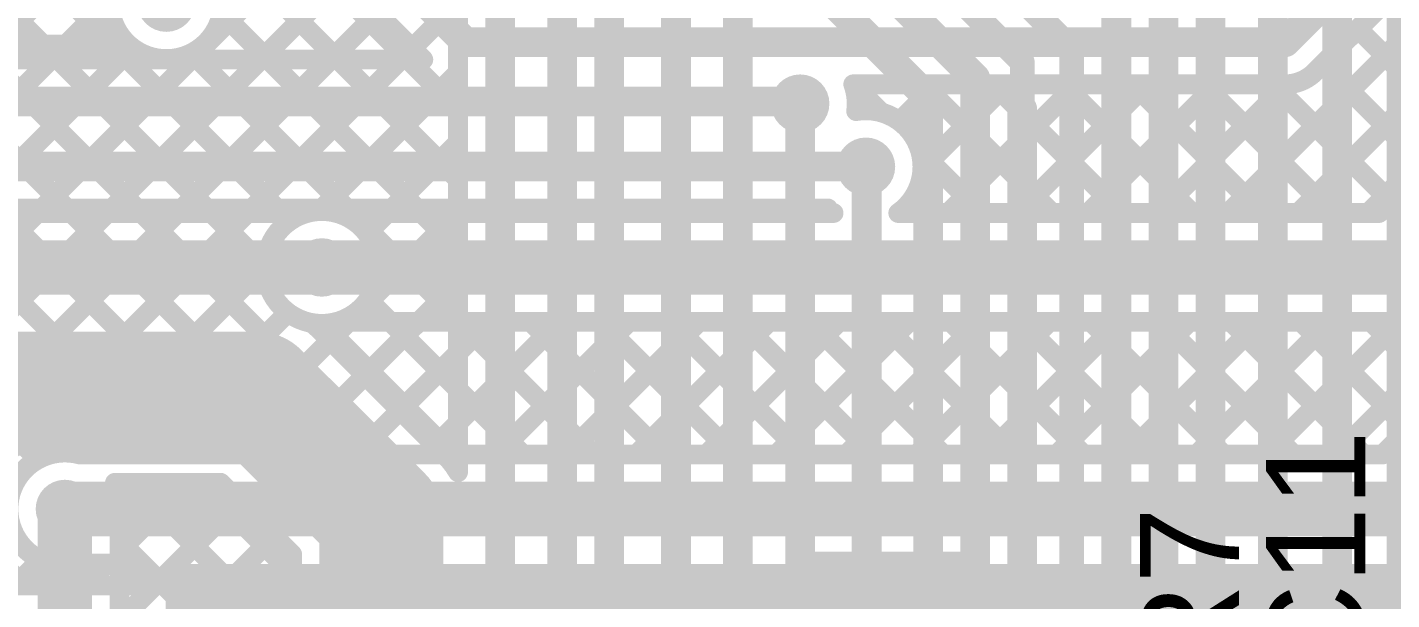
# Model space of a CAD drawing. Header units: millimetres. Extents: x 0 to 214, y 0 to 214.
# Drawn here: x 2.398 to 2.949, y 2.031 to 2.262 of the extents above; entities that cross this region are included whole.
import ezdxf

# ---------------------------------------------------------------- set-up
doc = ezdxf.new("R2010")
doc.units = ezdxf.units.MM
doc.header["$MEASUREMENT"] = 0
for name, color, linetype in [('BottomLayer', 5, 'Continuous'), ('BottomSolder', 6, 'Continuous'), ('TopLayer', 1, 'Continuous'), ('TopOverlay', 2, 'Continuous'), ('TopPaste', 8, 'Continuous'), ('TopSolder', 216, 'Continuous'), ('ViaHoleLayer', 16, 'Continuous')]:
    doc.layers.add(name, color=color, linetype=linetype)
doc.styles.add('Arial', font='', dxfattribs={"height": 0.2})
doc.styles.get('Arial').set_extended_font_data('Arial')

# ---------------------------------------------------------------- blocks, each defined once
blk = doc.blocks.new('RVT1E100M0405__303')
at = {"layer": 'TopLayer'}
for points in [[(-0.12205, 0.0315), (-0.01969, 0.0315), (-0.01969, -0.0315), (-0.12205, -0.0315)], [(0.01969, 0.0315), (0.12205, 0.0315), (0.12205, -0.0315), (0.01969, -0.0315)]]:
    blk.add_hatch(color=1, dxfattribs=at).paths.add_polyline_path(points)
at = {"layer": 'TopPaste'}
for points in [[(-0.12205, 0.0315), (-0.01969, 0.0315), (-0.01969, -0.0315), (-0.12205, -0.0315)], [(0.01969, 0.0315), (0.12205, 0.0315), (0.12205, -0.0315), (0.01969, -0.0315)]]:
    blk.add_hatch(color=8, dxfattribs=at).paths.add_polyline_path(points)
at = {"layer": 'TopSolder'}
for points in [[(-0.12605, 0.0355), (-0.01569, 0.0355), (-0.01569, -0.0355), (-0.12605, -0.0355)], [(0.01569, 0.0355), (0.12605, 0.0355), (0.12605, -0.0355), (0.01569, -0.0355)]]:
    blk.add_hatch(color=216, dxfattribs=at).paths.add_polyline_path(points)
at = {"layer": 'TopOverlay', "const_width": 0.005}
for points in [[(-0.037, 0.087), (-0.08325, 0.04075)], [(-0.037, 0.087), (0.085, 0.087)], [(0.085, 0.087), (0.085, 0.039)], [(-0.108, 0.065), (-0.108, 0.037)], [(-0.122, 0.051), (-0.094, 0.051)], [(-0.08325, 0.04075), (-0.08325, 0.035)], [(-0.08325, -0.035), (-0.08325, -0.04075)], [(-0.08325, -0.04075), (-0.037, -0.087)], [(0.085, -0.039), (0.085, -0.087)], [(-0.037, -0.087), (0.085, -0.087)]]:
    blk.add_lwpolyline(points, dxfattribs=at)
at = {"layer": 'TopOverlay', "const_width": 0.0025}
for points in [[(-0.03825, 0.087, 1), (-0.03575, 0.087, 1)], [(-0.03825, 0.087, 1), (-0.03575, 0.087, 1)], [(0.08375, 0.087, 1), (0.08625, 0.087, 1)], [(0.08375, 0.087, 1), (0.08625, 0.087, 1)], [(-0.10925, 0.065, 1), (-0.10675, 0.065, 1)], [(-0.12325, 0.051, 1), (-0.12075, 0.051, 1)], [(-0.09525, 0.051, 1), (-0.09275, 0.051, 1)], [(-0.10925, 0.037, 1), (-0.10675, 0.037, 1)], [(-0.0845, 0.04075, 1), (-0.082, 0.04075, 1)], [(-0.0845, 0.04075, 1), (-0.082, 0.04075, 1)], [(0.08375, 0.039, 1), (0.08625, 0.039, 1)], [(-0.0845, 0.035, 1), (-0.082, 0.035, 1)], [(-0.0845, -0.035, 1), (-0.082, -0.035, 1)], [(-0.0845, -0.04075, 1), (-0.082, -0.04075, 1)], [(-0.0845, -0.04075, 1), (-0.082, -0.04075, 1)], [(0.08375, -0.039, 1), (0.08625, -0.039, 1)], [(-0.03825, -0.087, 1), (-0.03575, -0.087, 1)], [(-0.03825, -0.087, 1), (-0.03575, -0.087, 1)], [(0.08375, -0.087, 1), (0.08625, -0.087, 1)], [(0.08375, -0.087, 1), (0.08625, -0.087, 1)]]:
    blk.add_lwpolyline(points, format="xyb", close=True, dxfattribs=at)

msp = doc.modelspace()

# ---------------------------------------------------------------- hatches: boundary and pattern name
at = {"layer": 'BottomLayer'}
h = msp.add_hatch(color=5, dxfattribs=at)
edge = h.paths.add_edge_path()
edge.add_arc((2.45419, 2.272), 0.01181, 0, 360)
h = msp.add_hatch(color=5, dxfattribs=at)
edge = h.paths.add_edge_path()
edge.add_arc((2.71014, 2.23119), 0.01181, 0, 360)
h = msp.add_hatch(color=5, dxfattribs=at)
edge = h.paths.add_edge_path()
edge.add_arc((2.7367, 2.2057), 0.01181, 0, 360)
h = msp.add_hatch(color=5, dxfattribs=at)
edge = h.paths.add_edge_path()
edge.add_arc((2.517, 2.165), 0.01181, 0, 360)
h = msp.add_hatch(color=5, dxfattribs=at)
edge = h.paths.add_edge_path()
edge.add_arc((2.41325, 2.06742), 0.01181, 0, 360)
at = {"layer": 'BottomSolder'}
h = msp.add_hatch(color=6, dxfattribs=at)
edge = h.paths.add_edge_path()
edge.add_arc((2.71014, 2.23119), 0.00991, 0, 360)
h = msp.add_hatch(color=6, dxfattribs=at)
edge = h.paths.add_edge_path()
edge.add_arc((2.7367, 2.2057), 0.00991, 0, 360)
h = msp.add_hatch(color=6, dxfattribs=at)
edge = h.paths.add_edge_path()
edge.add_arc((2.517, 2.165), 0.00991, 0, 360)
at = {"layer": 'TopLayer'}
h = msp.add_hatch(color=1, dxfattribs=at)
edge = h.paths.add_edge_path()
edge.add_arc((2.45419, 2.272), 0.01181, 0, 360)
h = msp.add_hatch(color=1, dxfattribs=at)
edge = h.paths.add_edge_path()
edge.add_arc((2.71014, 2.23119), 0.01181, 0, 360)
h = msp.add_hatch(color=1, dxfattribs=at)
edge = h.paths.add_edge_path()
edge.add_arc((2.7367, 2.2057), 0.01181, 0, 360)
h = msp.add_hatch(color=1, dxfattribs=at)
edge = h.paths.add_edge_path()
edge.add_arc((2.517, 2.165), 0.01181, 0, 360)
h = msp.add_hatch(color=1, dxfattribs=at)
edge = h.paths.add_edge_path()
edge.add_arc((2.41325, 2.06742), 0.01181, 0, 360)
msp.add_hatch(color=1, dxfattribs=at).paths.add_polyline_path([(2.45389, 1.94288), (2.98272, 1.94288), (2.98272, 2.04513), (2.45389, 2.04513)])
at = {"layer": 'TopSolder'}
h = msp.add_hatch(color=216, dxfattribs=at)
edge = h.paths.add_edge_path()
edge.add_arc((2.71014, 2.23119), 0.00991, 0, 360)
h = msp.add_hatch(color=216, dxfattribs=at)
edge = h.paths.add_edge_path()
edge.add_arc((2.7367, 2.2057), 0.00991, 0, 360)
h = msp.add_hatch(color=216, dxfattribs=at)
edge = h.paths.add_edge_path()
edge.add_arc((2.517, 2.165), 0.00991, 0, 360)
at = {"layer": 'ViaHoleLayer'}
h = msp.add_hatch(color=16, dxfattribs=at)
edge = h.paths.add_edge_path()
edge.add_arc((2.71014, 2.23119), 0.00591, 0, 360)
h = msp.add_hatch(color=16, dxfattribs=at)
edge = h.paths.add_edge_path()
edge.add_arc((2.7367, 2.2057), 0.00591, 0, 360)
h = msp.add_hatch(color=16, dxfattribs=at)
edge = h.paths.add_edge_path()
edge.add_arc((2.517, 2.165), 0.00591, 0, 360)
h = msp.add_hatch(color=16, dxfattribs=at)
edge = h.paths.add_edge_path()
edge.add_arc((2.41325, 2.06742), 0.00591, 0, 360)

# ---------------------------------------------------------------- linework, layer by layer
at = {"layer": 'BottomLayer'}
for points, const_width in [([(2.31728, 2.187), (2.74227, 2.61199)], 0.008), ([(2.17339, 2.51433), (2.50072, 2.187)], 0.008), ([(2.15925, 2.50018), (2.47243, 2.187)], 0.008), ([(2.14511, 2.48604), (2.44415, 2.187)], 0.008), ([(2.13097, 2.4719), (2.41587, 2.187)], 0.008), ([(2.953, 0.267), (2.953, 2.432)], 0.012), ([(2.614, 0.48203), (2.614, 2.38687)], 0.012), ([(2.40213, 2.187), (2.597, 2.38187)], 0.008), ([(2.633, 0.47403), (2.633, 2.379)], 0.012), ([(2.901, 0.241), (2.901, 2.371)], 0.012), ([(2.43042, 2.187), (2.597, 2.35358)], 0.008), ([(2.87581, 0.23019), (2.87581, 2.34919)], 0.012), ([(2.685, 0.47229), (2.685, 2.339)], 0.012), ([(2.927, 0.254), (2.927, 2.33819)], 0.012), ([(2.4587, 2.187), (2.597, 2.3253)], 0.008), ([(2.51759, 2.31155), (2.572, 2.25714)], 0.008), ([(2.50345, 2.29741), (2.572, 2.22886)], 0.008), ([(2.776, 2.297), (2.81981, 2.25319)], 0.01), ([(2.706, 2.28949), (2.76181, 2.23367)], 0.012), ([(2.732, 2.29036), (2.78081, 2.24154)], 0.012), ([(2.759, 2.28881), (2.79981, 2.248)], 0.01), ([(2.85681, 2.28923), (2.85681, 0.24181)], 0.012), ([(2.48931, 2.28326), (2.572, 2.20057)], 0.008), ([(2.589, 2.282), (2.589, 0.48503)], 0.012), ([(2.66, 0.47416), (2.66, 2.282)], 0.012), ([(2.34556, 2.187), (2.43139, 2.27283)], 0.008), ([(2.47659, 2.2677), (2.572, 2.17229)], 0.008), ([(2.48698, 2.187), (2.56975, 2.26976)], 0.008), ([(2.572, 2.0823), (2.572, 2.26679)], 0.008), ([(2.83781, 0.43307), (2.83781, 2.26886)], 0.012), ([(2.37385, 2.187), (2.44056, 2.25371)], 0.008), ([(2.4644, 2.2516), (2.572, 2.144)], 0.008), ([(2.81981, 0.44194), (2.81981, 2.25319)], 0.01), ([(2.79981, 2.229), (2.79981, 2.248)], 0.01), ([(2.51606, 2.18779), (2.572, 2.24373)], 0.008), ([(2.78081, 0.46062), (2.78081, 2.24154)], 0.012), ([(2.71014, 0.47057), (2.71014, 2.23119)], 0.012), ([(2.76181, 0.46849), (2.76181, 2.23367)], 0.012), ([(2.79981, 0.44881), (2.79981, 2.229)], 0.012), ([(2.53525, 2.17869), (2.572, 2.21545)], 0.008), ([(2.737, 2.2057), (2.737, 0.47055)], 0.012), ([(2.226, 2.187), (2.51097, 2.187)], 0.008), ([(2.52037, 2.13554), (2.572, 2.18716)], 0.008), ([(2.226, 2.165), (2.51656, 2.165)], 0.022), ([(2.53452, 2.12139), (2.572, 2.15888)], 0.008), ([(2.53573, 2.15198), (2.572, 2.11572)], 0.008), ([(2.5165, 2.13941), (2.56641, 2.0895)], 0.008), ([(2.51724, 2.14219), (2.572, 2.08743)], 0.008), ([(2.296, 2.114), (2.491, 2.114)], 0.05), ([(2.491, 2.114), (2.541, 2.064)], 0.05), ([(2.54866, 2.10725), (2.572, 2.13059)], 0.008), ([(2.5628, 2.09311), (2.572, 2.10231)], 0.008), ([(2.541, 1.745), (2.541, 2.064)], 0.05), ([(2.41325, 0.74628), (2.41325, 2.06742)], 0.022), ([(2.43346, 2.078), (2.47609, 2.078)], 0.008), ([(2.43525, 2.05041), (2.46284, 2.078)], 0.008), ([(2.44001, 2.078), (2.505, 2.01301)], 0.008), ([(2.4683, 2.078), (2.505, 2.0413)], 0.008), ([(2.47609, 2.078), (2.505, 2.04909)], 0.008), ([(2.43525, 2.02213), (2.48361, 2.07048)], 0.008), ([(2.43525, 0.74628), (2.43525, 2.0614)], 0.008), ([(2.43525, 1.99384), (2.49775, 2.05634)], 0.008), ([(2.43525, 2.05448), (2.505, 1.98473)], 0.008), ([(2.505, 1.76758), (2.505, 2.04909)], 0.008), ([(2.43525, 1.96556), (2.505, 2.03531)], 0.008)]:
    msp.add_lwpolyline(points, dxfattribs=dict(at, const_width=const_width))
at = {"layer": 'BottomLayer', "const_width": 0.008}
for points in [[(2.47698, 2.27093, -2.236399), (2.45272, 2.29476)], [(2.51097, 2.187, -0.494904), (2.53981, 2.165)], [(2.53981, 2.165, -0.46791), (2.51292, 2.14256)], [(2.51292, 2.14256, -0.03269), (2.51646, 2.13946)], [(2.51292, 2.14256, -0.033156), (2.5165, 2.13941)], [(2.56641, 2.0895, -0.063563), (2.572, 2.0823)], [(2.56646, 2.08946, -0.063096), (2.572, 2.0823)], [(2.43346, 2.078, -0.121103), (2.43606, 2.06742)], [(2.43606, 2.06742, -0.066963), (2.43525, 2.0614)]]:
    msp.add_lwpolyline(points, format="xyb", dxfattribs=at)
at = {"layer": 'BottomLayer'}
for points, const_width in [([(2.57, 2.25714, 1), (2.574, 2.25714, 1)], 0.004), ([(2.43856, 2.25371, 1), (2.44256, 2.25371, 1)], 0.004), ([(2.4624, 2.2516, 1), (2.4664, 2.2516, 1)], 0.004), ([(2.81731, 2.25319, 1), (2.82231, 2.25319, 1)], 0.005), ([(2.81731, 2.25319, 1), (2.82231, 2.25319, 1)], 0.005), ([(2.79731, 2.248, 1), (2.80231, 2.248, 1)], 0.005), ([(2.79731, 2.248, 1), (2.80231, 2.248, 1)], 0.005), ([(2.57, 2.24373, 1), (2.574, 2.24373, 1)], 0.004), ([(2.77781, 2.24154, 1), (2.78381, 2.24154, 1)], 0.006), ([(2.77781, 2.24154, 1), (2.78381, 2.24154, 1)], 0.006), ([(2.70714, 2.23119, 1), (2.71314, 2.23119, 1)], 0.006), ([(2.75881, 2.23367, 1), (2.76481, 2.23367, 1)], 0.006), ([(2.75881, 2.23367, 1), (2.76481, 2.23367, 1)], 0.006), ([(2.57, 2.22886, 1), (2.574, 2.22886, 1)], 0.004), ([(2.79681, 2.229, 1), (2.80281, 2.229, 1)], 0.006), ([(2.79731, 2.229, 1), (2.80231, 2.229, 1)], 0.005), ([(2.57, 2.21545, 1), (2.574, 2.21545, 1)], 0.004), ([(2.734, 2.2057, 1), (2.74, 2.2057, 1)], 0.006), ([(2.57, 2.20057, 1), (2.574, 2.20057, 1)], 0.004), ([(2.40013, 2.187, 1), (2.40413, 2.187, 1)], 0.004), ([(2.41387, 2.187, 1), (2.41787, 2.187, 1)], 0.004), ([(2.42842, 2.187, 1), (2.43242, 2.187, 1)], 0.004), ([(2.44215, 2.187, 1), (2.44615, 2.187, 1)], 0.004), ([(2.4567, 2.187, 1), (2.4607, 2.187, 1)], 0.004), ([(2.47043, 2.187, 1), (2.47443, 2.187, 1)], 0.004), ([(2.48498, 2.187, 1), (2.48898, 2.187, 1)], 0.004), ([(2.49872, 2.187, 1), (2.50272, 2.187, 1)], 0.004), ([(2.50897, 2.187, 1), (2.51297, 2.187, 1)], 0.004), ([(2.50897, 2.187, 1), (2.51297, 2.187, 1)], 0.004), ([(2.51406, 2.18779, 1), (2.51806, 2.18779, 1)], 0.004), ([(2.57, 2.18716, 1), (2.574, 2.18716, 1)], 0.004), ([(2.53324, 2.17869, 1), (2.53724, 2.17869, 1)], 0.004), ([(2.57, 2.17229, 1), (2.574, 2.17229, 1)], 0.004), ([(2.51106, 2.165, 1), (2.52206, 2.165, 1)], 0.011), ([(2.53781, 2.165, 1), (2.54181, 2.165, 1)], 0.004), ([(2.53781, 2.165, 1), (2.54181, 2.165, 1)], 0.004), ([(2.57, 2.15888, 1), (2.574, 2.15888, 1)], 0.004), ([(2.53373, 2.15198, 1), (2.53773, 2.15198, 1)], 0.004), ([(2.51092, 2.14256, 1), (2.51492, 2.14256, 1)], 0.004), ([(2.51092, 2.14256, 1), (2.51492, 2.14256, 1)], 0.004), ([(2.51092, 2.14256, 1), (2.51492, 2.14256, 1)], 0.004), ([(2.51446, 2.13946, 1), (2.51846, 2.13946, 1)], 0.004), ([(2.5145, 2.13941, 1), (2.5185, 2.13941, 1)], 0.004), ([(2.5145, 2.13941, 1), (2.5185, 2.13941, 1)], 0.004), ([(2.51524, 2.14219, 1), (2.51924, 2.14219, 1)], 0.004), ([(2.57, 2.144, 1), (2.574, 2.144, 1)], 0.004), ([(2.4785, 2.114, 1), (2.5035, 2.114, 1)], 0.025), ([(2.4785, 2.114, 1), (2.5035, 2.114, 1)], 0.025), ([(2.51837, 2.13554, 1), (2.52237, 2.13554, 1)], 0.004), ([(2.57, 2.13059, 1), (2.574, 2.13059, 1)], 0.004), ([(2.53252, 2.12139, 1), (2.53652, 2.12139, 1)], 0.004), ([(2.57, 2.11572, 1), (2.574, 2.11572, 1)], 0.004), ([(2.54666, 2.10725, 1), (2.55066, 2.10725, 1)], 0.004), ([(2.57, 2.10231, 1), (2.574, 2.10231, 1)], 0.004), ([(2.5608, 2.09311, 1), (2.5648, 2.09311, 1)], 0.004), ([(2.5285, 2.064, 1), (2.5535, 2.064, 1)], 0.025), ([(2.5285, 2.064, 1), (2.5535, 2.064, 1)], 0.025), ([(2.56441, 2.0895, 1), (2.56841, 2.0895, 1)], 0.004), ([(2.56441, 2.0895, 1), (2.56841, 2.0895, 1)], 0.004), ([(2.56446, 2.08946, 1), (2.56846, 2.08946, 1)], 0.004), ([(2.57, 2.08743, 1), (2.574, 2.08743, 1)], 0.004), ([(2.57, 2.0823, 1), (2.574, 2.0823, 1)], 0.004), ([(2.57, 2.0823, 1), (2.574, 2.0823, 1)], 0.004), ([(2.57, 2.0823, 1), (2.574, 2.0823, 1)], 0.004), ([(2.40775, 2.06742, 1), (2.41875, 2.06742, 1)], 0.011), ([(2.43146, 2.078, 1), (2.43546, 2.078, 1)], 0.004), ([(2.43146, 2.078, 1), (2.43546, 2.078, 1)], 0.004), ([(2.43801, 2.078, 1), (2.44201, 2.078, 1)], 0.004), ([(2.46084, 2.078, 1), (2.46484, 2.078, 1)], 0.004), ([(2.4663, 2.078, 1), (2.4703, 2.078, 1)], 0.004), ([(2.47409, 2.078, 1), (2.47809, 2.078, 1)], 0.004), ([(2.47409, 2.078, 1), (2.47809, 2.078, 1)], 0.004), ([(2.48161, 2.07048, 1), (2.48561, 2.07048, 1)], 0.004), ([(2.43406, 2.06742, 1), (2.43806, 2.06742, 1)], 0.004), ([(2.43406, 2.06742, 1), (2.43806, 2.06742, 1)], 0.004), ([(2.43325, 2.0614, 1), (2.43725, 2.0614, 1)], 0.004), ([(2.43325, 2.0614, 1), (2.43725, 2.0614, 1)], 0.004), ([(2.43325, 2.05448, 1), (2.43725, 2.05448, 1)], 0.004), ([(2.49575, 2.05634, 1), (2.49975, 2.05634, 1)], 0.004), ([(2.43325, 2.05041, 1), (2.43725, 2.05041, 1)], 0.004), ([(2.503, 2.04909, 1), (2.507, 2.04909, 1)], 0.004), ([(2.503, 2.04909, 1), (2.507, 2.04909, 1)], 0.004), ([(2.503, 2.0413, 1), (2.507, 2.0413, 1)], 0.004), ([(2.503, 2.03531, 1), (2.507, 2.03531, 1)], 0.004)]:
    msp.add_lwpolyline(points, format="xyb", close=True, dxfattribs=dict(at, const_width=const_width))
at = {"layer": 'TopLayer'}
for points, const_width in [([(2.92681, 2.08942), (3.17638, 2.33899)], 0.008), ([(2.94531, 2.08942), (3.17518, 2.31929)], 0.008), ([(2.95442, 2.06742), (3.195, 2.308)], 0.022), ([(2.524, 2.307), (2.575, 2.256)], 0.012), ([(2.906, 2.256), (2.95162, 2.30162)], 0.012), ([(2.88296, 2.187), (2.992, 2.29603)], 0.008), ([(2.46413, 2.249), (2.50513, 2.29)], 0.008), ([(2.48257, 2.29), (2.52357, 2.249)], 0.008), ([(2.51086, 2.29), (2.55186, 2.249)], 0.008), ([(2.51696, 2.29), (2.55796, 2.249)], 0.008), ([(2.91804, 2.244), (2.96362, 2.28958)], 0.008), ([(2.49242, 2.249), (2.52519, 2.28177)], 0.008), ([(2.47659, 2.2677), (2.49529, 2.249)], 0.008), ([(2.5207, 2.249), (2.53933, 2.26763)], 0.008), ([(2.91125, 2.187), (2.992, 2.26775)], 0.008), ([(2.93544, 2.2614), (2.97686, 2.21997)], 0.008), ([(1.43321, 2.255), (2.43898, 2.255)], 0.008), ([(2.40443, 2.255), (2.41043, 2.249)], 0.008), ([(2.40756, 2.249), (2.41356, 2.255)], 0.008), ([(2.43272, 2.255), (2.43872, 2.249)], 0.008), ([(2.575, 2.256), (2.906, 2.256)], 0.012), ([(2.43585, 2.249), (2.44056, 2.25371)], 0.008), ([(2.4644, 2.2516), (2.467, 2.249)], 0.008), ([(2.54898, 2.249), (2.55347, 2.25349)], 0.008), ([(2.04021, 2.249), (2.55796, 2.249)], 0.008), ([(2.9213, 2.24725), (2.96272, 2.20583)], 0.008), ([(2.73158, 2.239), (2.906, 2.239)], 0.008), ([(2.73158, 2.23898), (2.74292, 2.22765)], 0.008), ([(2.73268, 2.23471), (2.73697, 2.239)], 0.008), ([(2.75028, 2.22402), (2.76526, 2.239)], 0.008), ([(2.7595, 2.20495), (2.79354, 2.239)], 0.008), ([(2.75985, 2.239), (2.81185, 2.187)], 0.008), ([(2.76983, 2.187), (2.82183, 2.239)], 0.008), ([(2.78813, 2.239), (2.84013, 2.187)], 0.008), ([(2.79811, 2.187), (2.85011, 2.239)], 0.008), ([(2.81641, 2.239), (2.86841, 2.187)], 0.008), ([(2.8264, 2.187), (2.8784, 2.239)], 0.008), ([(2.8447, 2.239), (2.8967, 2.187)], 0.008), ([(2.85468, 2.187), (2.90669, 2.23901)], 0.008), ([(2.87298, 2.239), (2.92498, 2.187)], 0.008), ([(2.90127, 2.239), (2.94858, 2.19169)], 0.008), ([(2.93953, 2.187), (2.992, 2.23947)], 0.008), ([(2.025, 2.232), (2.70933, 2.232)], 0.012), ([(2.70933, 2.232), (2.71014, 2.23119)], 0.012), ([(2.94389, 2.187), (2.992, 2.23511)], 0.008), ([(2.953, 2.165), (3.014, 2.226)], 0.022), ([(2.75865, 2.21192), (2.78356, 2.187)], 0.008), ([(1.98815, 2.20585), (2.73655, 2.20585)], 0.012), ([(2.11369, 2.18885), (2.72132, 2.18885)], 0.008), ([(2.24431, 2.18885), (2.39662, 2.03654)], 0.008), ([(2.2798, 2.06467), (2.40398, 2.18885)], 0.008), ([(2.2798, 2.03638), (2.43227, 2.18885)], 0.008), ([(2.2798, 2.0081), (2.46055, 2.18885)], 0.008), ([(2.30088, 2.18885), (2.4023, 2.08743)], 0.008), ([(2.32916, 2.18885), (2.42859, 2.08942)], 0.008), ([(2.33652, 2.03654), (2.48883, 2.18885)], 0.008), ([(2.35745, 2.18885), (2.45687, 2.08942)], 0.008), ([(2.38573, 2.18885), (2.48516, 2.08942)], 0.008), ([(2.41402, 2.18885), (2.51344, 2.08942)], 0.008), ([(2.4423, 2.18885), (2.54173, 2.08942)], 0.008), ([(2.47058, 2.18885), (2.49419, 2.16524)], 0.008), ([(2.49887, 2.18885), (2.50398, 2.18373)], 0.008), ([(2.75277, 2.18951), (2.75528, 2.187)], 0.008), ([(2.52303, 2.187), (2.72363, 2.187)], 0.008), ([(2.74976, 2.187), (2.94389, 2.187)], 0.008), ([(2.517, 2.165), (2.953, 2.165)], 0.022), ([(2.418, 2.08974), (2.49421, 2.16594)], 0.008), ([(2.44598, 2.08942), (2.50331, 2.14676)], 0.008), ([(2.47426, 2.08942), (2.52784, 2.143)], 0.008), ([(2.50255, 2.08942), (2.55612, 2.143)], 0.008), ([(2.51724, 2.14219), (2.57001, 2.08942)], 0.008), ([(2.52303, 2.143), (2.953, 2.143)], 0.008), ([(2.53083, 2.08942), (2.58441, 2.143)], 0.008), ([(2.54472, 2.143), (2.59829, 2.08942)], 0.008), ([(2.55912, 2.08942), (2.61269, 2.143)], 0.008), ([(2.573, 2.143), (2.62658, 2.08942)], 0.008), ([(2.5874, 2.08942), (2.64097, 2.143)], 0.008), ([(2.60129, 2.143), (2.65486, 2.08942)], 0.008), ([(2.61568, 2.08942), (2.66926, 2.143)], 0.008), ([(2.62957, 2.143), (2.68315, 2.08942)], 0.008), ([(2.64397, 2.08942), (2.69754, 2.143)], 0.008), ([(2.65786, 2.143), (2.71143, 2.08942)], 0.008), ([(2.67225, 2.08942), (2.72583, 2.143)], 0.008), ([(2.68614, 2.143), (2.73972, 2.08942)], 0.008), ([(2.70054, 2.08942), (2.75411, 2.143)], 0.008), ([(2.71442, 2.143), (2.768, 2.08942)], 0.008), ([(2.72882, 2.08942), (2.7824, 2.143)], 0.008), ([(2.74271, 2.143), (2.79628, 2.08942)], 0.008), ([(2.75711, 2.08942), (2.81068, 2.143)], 0.008), ([(2.77099, 2.143), (2.82457, 2.08942)], 0.008), ([(2.78539, 2.08942), (2.83896, 2.143)], 0.008), ([(2.79928, 2.143), (2.85285, 2.08942)], 0.008), ([(2.81367, 2.08942), (2.86725, 2.143)], 0.008), ([(2.82756, 2.143), (2.88114, 2.08942)], 0.008), ([(2.84196, 2.08942), (2.89553, 2.143)], 0.008), ([(2.85585, 2.143), (2.90942, 2.08942)], 0.008), ([(2.87024, 2.08942), (2.92382, 2.143)], 0.008), ([(2.88413, 2.143), (2.93771, 2.08942)], 0.008), ([(2.89853, 2.08942), (2.9521, 2.143)], 0.008), ([(2.91241, 2.143), (2.95565, 2.09976)], 0.008), ([(2.9407, 2.143), (2.96979, 2.11391)], 0.008), ([(2.41928, 2.08942), (2.94531, 2.08942)], 0.008), ([(2.41325, 2.06742), (2.95442, 2.06742)], 0.022), ([(2.39309, 2.03654), (2.4034, 2.04685)], 0.008), ([(2.41659, 2.04486), (2.42491, 2.03654)], 0.008), ([(2.41928, 2.04542), (2.44289, 2.04542)], 0.008), ([(2.42137, 2.03654), (2.43026, 2.04542)], 0.008), ([(2.44289, 2.03654), (2.44289, 2.04542)], 0.008), ([(2.33496, 2.03654), (2.44289, 2.03654)], 0.008)]:
    msp.add_lwpolyline(points, dxfattribs=dict(at, const_width=const_width))
at = {"layer": 'TopLayer', "const_width": 0.008}
for points in [[(2.477, 2.272, -0.648286), (2.43898, 2.255)], [(2.91804, 2.244, -0.199327), (2.906, 2.239)], [(2.91802, 2.24398, -0.198912), (2.906, 2.239)], [(2.73158, 2.239, -0.087597), (2.73295, 2.23119)], [(2.73295, 2.23119, -0.033242), (2.73275, 2.22817)], [(2.73275, 2.22817, -0.46609), (2.75951, 2.2057)], [(2.75951, 2.2057, -0.24496), (2.74976, 2.187)], [(2.52303, 2.143, -1.310882), (2.52303, 2.187)], [(2.9686, 2.14948, -0.199566), (2.953, 2.143)], [(2.96856, 2.14944, -0.198912), (2.953, 2.143)], [(2.41928, 2.04542, -1.310882), (2.41928, 2.08942)]]:
    msp.add_lwpolyline(points, format="xyb", dxfattribs=at)
at = {"layer": 'TopLayer'}
for points, const_width in [([(2.93344, 2.2614, 1), (2.93744, 2.2614, 1)], 0.004), ([(2.40243, 2.255, 1), (2.40643, 2.255, 1)], 0.004), ([(2.41156, 2.255, 1), (2.41556, 2.255, 1)], 0.004), ([(2.43072, 2.255, 1), (2.43472, 2.255, 1)], 0.004), ([(2.43698, 2.255, 1), (2.44098, 2.255, 1)], 0.004), ([(2.43698, 2.255, 1), (2.44098, 2.255, 1)], 0.004), ([(2.572, 2.256, 1), (2.578, 2.256, 1)], 0.006), ([(2.572, 2.256, 1), (2.578, 2.256, 1)], 0.006), ([(2.903, 2.256, 1), (2.909, 2.256, 1)], 0.006), ([(2.903, 2.256, 1), (2.909, 2.256, 1)], 0.006), ([(2.43856, 2.25371, 1), (2.44256, 2.25371, 1)], 0.004), ([(2.4624, 2.2516, 1), (2.4664, 2.2516, 1)], 0.004), ([(2.55147, 2.25349, 1), (2.55547, 2.25349, 1)], 0.004), ([(2.40556, 2.249, 1), (2.40956, 2.249, 1)], 0.004), ([(2.40843, 2.249, 1), (2.41243, 2.249, 1)], 0.004), ([(2.43385, 2.249, 1), (2.43785, 2.249, 1)], 0.004), ([(2.43672, 2.249, 1), (2.44072, 2.249, 1)], 0.004), ([(2.46213, 2.249, 1), (2.46613, 2.249, 1)], 0.004), ([(2.465, 2.249, 1), (2.469, 2.249, 1)], 0.004), ([(2.49042, 2.249, 1), (2.49442, 2.249, 1)], 0.004), ([(2.49329, 2.249, 1), (2.49729, 2.249, 1)], 0.004), ([(2.5187, 2.249, 1), (2.5227, 2.249, 1)], 0.004), ([(2.52157, 2.249, 1), (2.52557, 2.249, 1)], 0.004), ([(2.54698, 2.249, 1), (2.55098, 2.249, 1)], 0.004), ([(2.54986, 2.249, 1), (2.55386, 2.249, 1)], 0.004), ([(2.55596, 2.249, 1), (2.55996, 2.249, 1)], 0.004), ([(2.55596, 2.249, 1), (2.55996, 2.249, 1)], 0.004), ([(2.91602, 2.24398, 1), (2.92002, 2.24398, 1)], 0.004), ([(2.91604, 2.244, 1), (2.92004, 2.244, 1)], 0.004), ([(2.91604, 2.244, 1), (2.92004, 2.244, 1)], 0.004), ([(2.9193, 2.24725, 1), (2.9233, 2.24725, 1)], 0.004), ([(2.72958, 2.239, 1), (2.73358, 2.239, 1)], 0.004), ([(2.72958, 2.239, 1), (2.73358, 2.239, 1)], 0.004), ([(2.72958, 2.23898, 1), (2.73358, 2.23898, 1)], 0.004), ([(2.73497, 2.239, 1), (2.73897, 2.239, 1)], 0.004), ([(2.75785, 2.239, 1), (2.76185, 2.239, 1)], 0.004), ([(2.76326, 2.239, 1), (2.76726, 2.239, 1)], 0.004), ([(2.78613, 2.239, 1), (2.79013, 2.239, 1)], 0.004), ([(2.79154, 2.239, 1), (2.79554, 2.239, 1)], 0.004), ([(2.81441, 2.239, 1), (2.81841, 2.239, 1)], 0.004), ([(2.81983, 2.239, 1), (2.82383, 2.239, 1)], 0.004), ([(2.8427, 2.239, 1), (2.8467, 2.239, 1)], 0.004), ([(2.84811, 2.239, 1), (2.85211, 2.239, 1)], 0.004), ([(2.87098, 2.239, 1), (2.87498, 2.239, 1)], 0.004), ([(2.8764, 2.239, 1), (2.8804, 2.239, 1)], 0.004), ([(2.89927, 2.239, 1), (2.90327, 2.239, 1)], 0.004), ([(2.904, 2.239, 1), (2.908, 2.239, 1)], 0.004), ([(2.904, 2.239, 1), (2.908, 2.239, 1)], 0.004), ([(2.904, 2.239, 1), (2.908, 2.239, 1)], 0.004), ([(2.90469, 2.23901, 1), (2.90869, 2.23901, 1)], 0.004), ([(2.70633, 2.232, 1), (2.71233, 2.232, 1)], 0.006), ([(2.70633, 2.232, 1), (2.71233, 2.232, 1)], 0.006), ([(2.70714, 2.23119, 1), (2.71314, 2.23119, 1)], 0.006), ([(2.73068, 2.23471, 1), (2.73468, 2.23471, 1)], 0.004), ([(2.73075, 2.22817, 1), (2.73475, 2.22817, 1)], 0.004), ([(2.73075, 2.22817, 1), (2.73475, 2.22817, 1)], 0.004), ([(2.73095, 2.23119, 1), (2.73495, 2.23119, 1)], 0.004), ([(2.73095, 2.23119, 1), (2.73495, 2.23119, 1)], 0.004), ([(2.74092, 2.22765, 1), (2.74492, 2.22765, 1)], 0.004), ([(2.74828, 2.22402, 1), (2.75228, 2.22402, 1)], 0.004), ([(2.75665, 2.21192, 1), (2.76065, 2.21192, 1)], 0.004), ([(2.73355, 2.20585, 1), (2.73955, 2.20585, 1)], 0.006), ([(2.75751, 2.2057, 1), (2.76151, 2.2057, 1)], 0.004), ([(2.75751, 2.2057, 1), (2.76151, 2.2057, 1)], 0.004), ([(2.7575, 2.20495, 1), (2.7615, 2.20495, 1)], 0.004), ([(2.40198, 2.18885, 1), (2.40598, 2.18885, 1)], 0.004), ([(2.41202, 2.18885, 1), (2.41602, 2.18885, 1)], 0.004), ([(2.43027, 2.18885, 1), (2.43427, 2.18885, 1)], 0.004), ([(2.4403, 2.18885, 1), (2.4443, 2.18885, 1)], 0.004), ([(2.45855, 2.18885, 1), (2.46255, 2.18885, 1)], 0.004), ([(2.46858, 2.18885, 1), (2.47258, 2.18885, 1)], 0.004), ([(2.48683, 2.18885, 1), (2.49083, 2.18885, 1)], 0.004), ([(2.49687, 2.18885, 1), (2.50087, 2.18885, 1)], 0.004), ([(2.71932, 2.18885, 1), (2.72332, 2.18885, 1)], 0.004), ([(2.75077, 2.18951, 1), (2.75477, 2.18951, 1)], 0.004), ([(2.94658, 2.19169, 1), (2.95058, 2.19169, 1)], 0.004), ([(2.50198, 2.18373, 1), (2.50598, 2.18373, 1)], 0.004), ([(2.52103, 2.187, 1), (2.52503, 2.187, 1)], 0.004), ([(2.52103, 2.187, 1), (2.52503, 2.187, 1)], 0.004), ([(2.72163, 2.187, 1), (2.72563, 2.187, 1)], 0.004), ([(2.74776, 2.187, 1), (2.75176, 2.187, 1)], 0.004), ([(2.74776, 2.187, 1), (2.75176, 2.187, 1)], 0.004), ([(2.75328, 2.187, 1), (2.75728, 2.187, 1)], 0.004), ([(2.76783, 2.187, 1), (2.77183, 2.187, 1)], 0.004), ([(2.78156, 2.187, 1), (2.78556, 2.187, 1)], 0.004), ([(2.79611, 2.187, 1), (2.80011, 2.187, 1)], 0.004), ([(2.80985, 2.187, 1), (2.81385, 2.187, 1)], 0.004), ([(2.8244, 2.187, 1), (2.8284, 2.187, 1)], 0.004), ([(2.83813, 2.187, 1), (2.84213, 2.187, 1)], 0.004), ([(2.85268, 2.187, 1), (2.85668, 2.187, 1)], 0.004), ([(2.86641, 2.187, 1), (2.87041, 2.187, 1)], 0.004), ([(2.88097, 2.187, 1), (2.88496, 2.187, 1)], 0.004), ([(2.8947, 2.187, 1), (2.8987, 2.187, 1)], 0.004), ([(2.90925, 2.187, 1), (2.91325, 2.187, 1)], 0.004), ([(2.92298, 2.187, 1), (2.92698, 2.187, 1)], 0.004), ([(2.93753, 2.187, 1), (2.94153, 2.187, 1)], 0.004), ([(2.94189, 2.187, 1), (2.94589, 2.187, 1)], 0.004), ([(2.94189, 2.187, 1), (2.94589, 2.187, 1)], 0.004), ([(2.5115, 2.165, 1), (2.5225, 2.165, 1)], 0.011), ([(2.9475, 2.165, 1), (2.9585, 2.165, 1)], 0.011), ([(2.9475, 2.165, 1), (2.9585, 2.165, 1)], 0.011), ([(2.49219, 2.16524, 1), (2.49619, 2.16524, 1)], 0.004), ([(2.49221, 2.16594, 1), (2.49621, 2.16594, 1)], 0.004), ([(2.50131, 2.14676, 1), (2.50531, 2.14676, 1)], 0.004), ([(2.51524, 2.14219, 1), (2.51924, 2.14219, 1)], 0.004), ([(2.52103, 2.143, 1), (2.52503, 2.143, 1)], 0.004), ([(2.52103, 2.143, 1), (2.52503, 2.143, 1)], 0.004), ([(2.52584, 2.143, 1), (2.52984, 2.143, 1)], 0.004), ([(2.54272, 2.143, 1), (2.54672, 2.143, 1)], 0.004), ([(2.55412, 2.143, 1), (2.55812, 2.143, 1)], 0.004), ([(2.571, 2.143, 1), (2.575, 2.143, 1)], 0.004), ([(2.58241, 2.143, 1), (2.58641, 2.143, 1)], 0.004), ([(2.59929, 2.143, 1), (2.60329, 2.143, 1)], 0.004), ([(2.61069, 2.143, 1), (2.61469, 2.143, 1)], 0.004), ([(2.62757, 2.143, 1), (2.63157, 2.143, 1)], 0.004), ([(2.63897, 2.143, 1), (2.64297, 2.143, 1)], 0.004), ([(2.65586, 2.143, 1), (2.65986, 2.143, 1)], 0.004), ([(2.66726, 2.143, 1), (2.67126, 2.143, 1)], 0.004), ([(2.68414, 2.143, 1), (2.68814, 2.143, 1)], 0.004), ([(2.69554, 2.143, 1), (2.69954, 2.143, 1)], 0.004), ([(2.71242, 2.143, 1), (2.71642, 2.143, 1)], 0.004), ([(2.72383, 2.143, 1), (2.72783, 2.143, 1)], 0.004), ([(2.74071, 2.143, 1), (2.74471, 2.143, 1)], 0.004), ([(2.75211, 2.143, 1), (2.75611, 2.143, 1)], 0.004), ([(2.76899, 2.143, 1), (2.77299, 2.143, 1)], 0.004), ([(2.7804, 2.143, 1), (2.7844, 2.143, 1)], 0.004), ([(2.79728, 2.143, 1), (2.80128, 2.143, 1)], 0.004), ([(2.80868, 2.143, 1), (2.81268, 2.143, 1)], 0.004), ([(2.82556, 2.143, 1), (2.82956, 2.143, 1)], 0.004), ([(2.83697, 2.143, 1), (2.84097, 2.143, 1)], 0.004), ([(2.85385, 2.143, 1), (2.85785, 2.143, 1)], 0.004), ([(2.86525, 2.143, 1), (2.86925, 2.143, 1)], 0.004), ([(2.88213, 2.143, 1), (2.88613, 2.143, 1)], 0.004), ([(2.89353, 2.143, 1), (2.89753, 2.143, 1)], 0.004), ([(2.91041, 2.143, 1), (2.91441, 2.143, 1)], 0.004), ([(2.92182, 2.143, 1), (2.92582, 2.143, 1)], 0.004), ([(2.9387, 2.143, 1), (2.9427, 2.143, 1)], 0.004), ([(2.9501, 2.143, 1), (2.9541, 2.143, 1)], 0.004), ([(2.416, 2.08974, 1), (2.42, 2.08974, 1)], 0.004), ([(2.4003, 2.08743, 1), (2.4043, 2.08743, 1)], 0.004), ([(2.41728, 2.08942, 1), (2.42128, 2.08942, 1)], 0.004), ([(2.41728, 2.08942, 1), (2.42128, 2.08942, 1)], 0.004), ([(2.42659, 2.08942, 1), (2.43059, 2.08942, 1)], 0.004), ([(2.44398, 2.08942, 1), (2.44798, 2.08942, 1)], 0.004), ([(2.45487, 2.08942, 1), (2.45887, 2.08942, 1)], 0.004), ([(2.47226, 2.08942, 1), (2.47626, 2.08942, 1)], 0.004), ([(2.48316, 2.08942, 1), (2.48716, 2.08942, 1)], 0.004), ([(2.50055, 2.08942, 1), (2.50455, 2.08942, 1)], 0.004), ([(2.51144, 2.08942, 1), (2.51544, 2.08942, 1)], 0.004), ([(2.52883, 2.08942, 1), (2.53283, 2.08942, 1)], 0.004), ([(2.53973, 2.08942, 1), (2.54373, 2.08942, 1)], 0.004), ([(2.55712, 2.08942, 1), (2.56112, 2.08942, 1)], 0.004), ([(2.56801, 2.08942, 1), (2.57201, 2.08942, 1)], 0.004), ([(2.5854, 2.08942, 1), (2.5894, 2.08942, 1)], 0.004), ([(2.59629, 2.08942, 1), (2.60029, 2.08942, 1)], 0.004), ([(2.61368, 2.08942, 1), (2.61768, 2.08942, 1)], 0.004), ([(2.62458, 2.08942, 1), (2.62858, 2.08942, 1)], 0.004), ([(2.64197, 2.08942, 1), (2.64597, 2.08942, 1)], 0.004), ([(2.65286, 2.08942, 1), (2.65686, 2.08942, 1)], 0.004), ([(2.67025, 2.08942, 1), (2.67425, 2.08942, 1)], 0.004), ([(2.68115, 2.08942, 1), (2.68515, 2.08942, 1)], 0.004), ([(2.69854, 2.08942, 1), (2.70254, 2.08942, 1)], 0.004), ([(2.70943, 2.08942, 1), (2.71343, 2.08942, 1)], 0.004), ([(2.72682, 2.08942, 1), (2.73082, 2.08942, 1)], 0.004), ([(2.73772, 2.08942, 1), (2.74172, 2.08942, 1)], 0.004), ([(2.75511, 2.08942, 1), (2.75911, 2.08942, 1)], 0.004), ([(2.766, 2.08942, 1), (2.77, 2.08942, 1)], 0.004), ([(2.78339, 2.08942, 1), (2.78739, 2.08942, 1)], 0.004), ([(2.79428, 2.08942, 1), (2.79828, 2.08942, 1)], 0.004), ([(2.81167, 2.08942, 1), (2.81567, 2.08942, 1)], 0.004), ([(2.82257, 2.08942, 1), (2.82657, 2.08942, 1)], 0.004), ([(2.83996, 2.08942, 1), (2.84396, 2.08942, 1)], 0.004), ([(2.85085, 2.08942, 1), (2.85485, 2.08942, 1)], 0.004), ([(2.86824, 2.08942, 1), (2.87224, 2.08942, 1)], 0.004), ([(2.87914, 2.08942, 1), (2.88314, 2.08942, 1)], 0.004), ([(2.89653, 2.08942, 1), (2.90053, 2.08942, 1)], 0.004), ([(2.90742, 2.08942, 1), (2.91142, 2.08942, 1)], 0.004), ([(2.92481, 2.08942, 1), (2.92881, 2.08942, 1)], 0.004), ([(2.93571, 2.08942, 1), (2.93971, 2.08942, 1)], 0.004), ([(2.94331, 2.08942, 1), (2.94731, 2.08942, 1)], 0.004), ([(2.94331, 2.08942, 1), (2.94731, 2.08942, 1)], 0.004), ([(2.40775, 2.06742, 1), (2.41875, 2.06742, 1)], 0.011), ([(2.94892, 2.06742, 1), (2.95992, 2.06742, 1)], 0.011), ([(2.94892, 2.06742, 1), (2.95992, 2.06742, 1)], 0.011), ([(2.4014, 2.04685, 1), (2.4054, 2.04685, 1)], 0.004), ([(2.41459, 2.04486, 1), (2.41859, 2.04486, 1)], 0.004), ([(2.41728, 2.04542, 1), (2.42128, 2.04542, 1)], 0.004), ([(2.41728, 2.04542, 1), (2.42128, 2.04542, 1)], 0.004), ([(2.42826, 2.04542, 1), (2.43226, 2.04542, 1)], 0.004), ([(2.44089, 2.04542, 1), (2.44489, 2.04542, 1)], 0.004), ([(2.44089, 2.04542, 1), (2.44489, 2.04542, 1)], 0.004), ([(2.39462, 2.03654, 1), (2.39862, 2.03654, 1)], 0.004), ([(2.41937, 2.03654, 1), (2.42337, 2.03654, 1)], 0.004), ([(2.42291, 2.03654, 1), (2.42691, 2.03654, 1)], 0.004), ([(2.44089, 2.03654, 1), (2.44489, 2.03654, 1)], 0.004), ([(2.44089, 2.03654, 1), (2.44489, 2.03654, 1)], 0.004)]:
    msp.add_lwpolyline(points, format="xyb", close=True, dxfattribs=dict(at, const_width=const_width))

# ---------------------------------------------------------------- block references
at = {"rotation": 90}
msp.add_blockref('RVT1E100M0405__303', (2.74652, 1.92411), dxfattribs=at)

# ---------------------------------------------------------------- texts
at = {"layer": 'TopOverlay', "style": 'Arial'}
for s, p in [('C11', (2.9383, 1.99679)), ('R7', (2.8873, 1.99679))]:
    msp.add_text(s, height=0.04, rotation=90, dxfattribs=at).set_placement(p)

doc.saveas('drawing.dxf')
